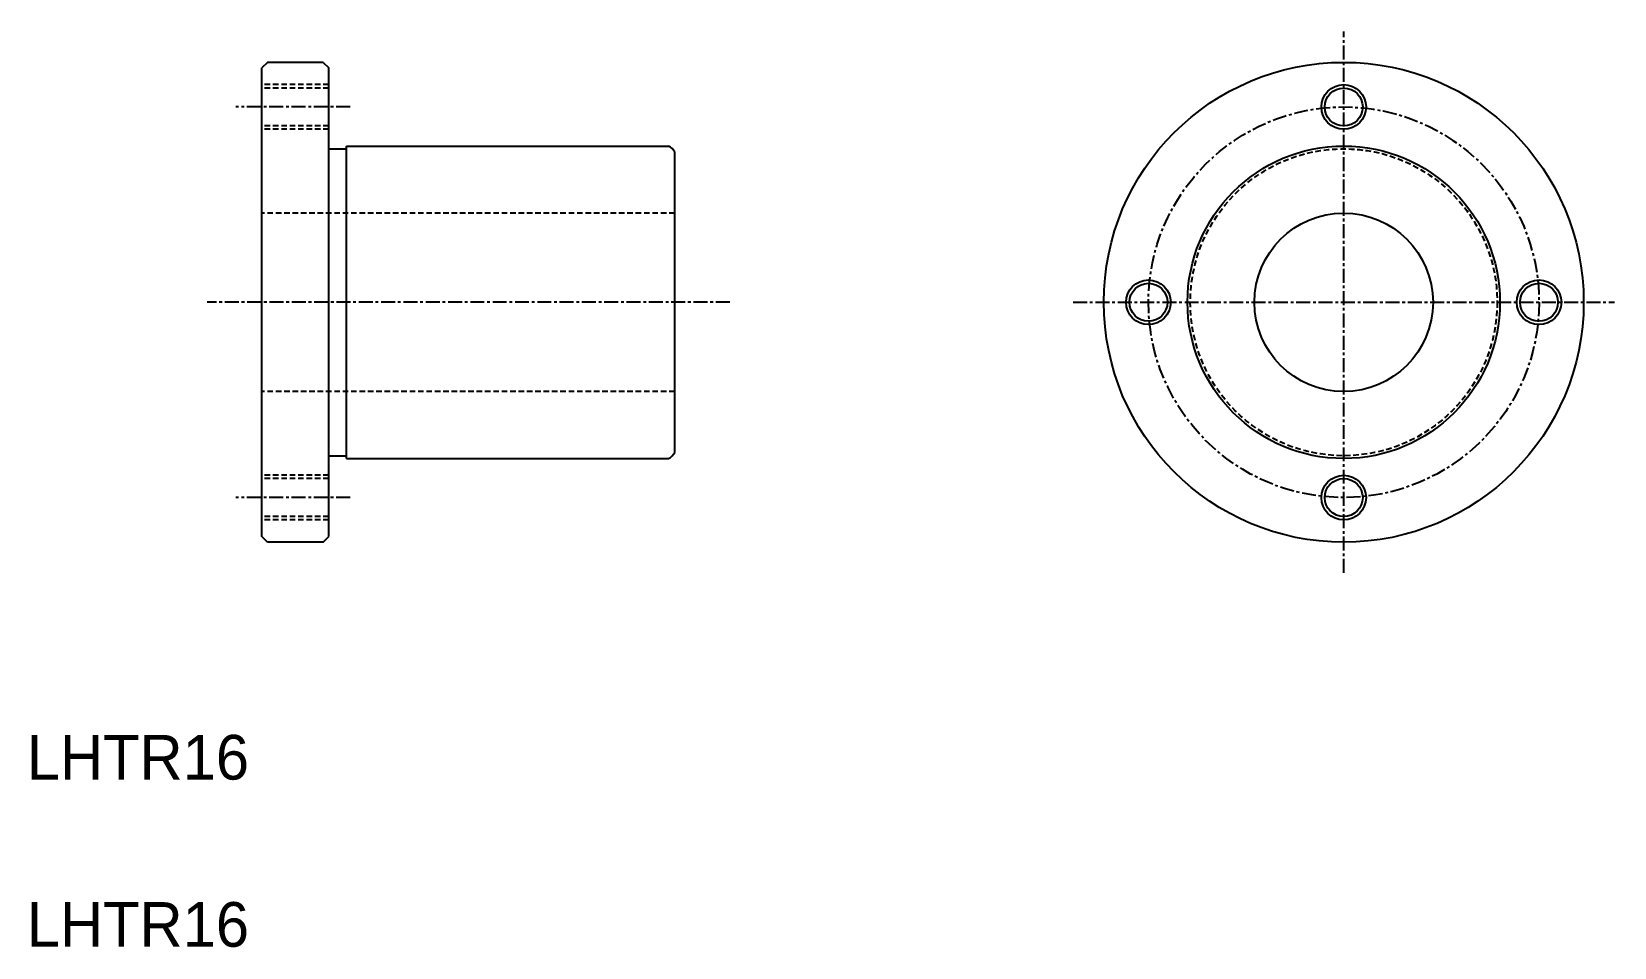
# Model space of a CAD drawing. Extents: x 57 to 199, y 40 to 122.
import ezdxf

# ---------------------------------------------------------------- set-up
doc = ezdxf.new("R2010")
doc.units = 0
doc.linetypes.add('CENTER', pattern=[2, 1.25, -0.25, 0.25, -0.25])
doc.linetypes.add('DASHED', pattern=[0.75, 0.5, -0.25])
doc.layers.get('0').update_dxf_attribs({"linetype": 'CONTINUOUS'})
doc.layers.add('CENTER', color=1, linetype='CENTER')

msp = doc.modelspace()

# ---------------------------------------------------------------- linework, layer by layer
at = {"color": 7, "linetype": 'CONTINUOUS'}
for p, q in [((78.06, 118.87), (77.56, 118.37)), ((77.56, 76.37), (77.56, 118.37)), ((83.06, 118.87), (78.06, 118.87)), ((83.06, 118.87), (83.56, 118.37)), ((83.56, 76.37), (83.56, 118.37)), ((83.56, 111.12), (85.16, 111.12)), ((85.16, 111.37), (114.02, 111.37)), ((85.16, 83.37), (85.16, 111.37)), ((114.56, 83.91), (114.56, 110.83)), ((83.56, 83.62), (85.16, 83.62)), ((85.16, 83.37), (114.02, 83.37)), ((90.94, 83.37), (90.94, 83.37)), ((98.31, 83.37), (98.31, 83.37)), ((78.06, 75.87), (77.56, 76.37)), ((83.06, 75.87), (78.06, 75.87)), ((83.06, 75.87), (83.56, 76.37))]:
    msp.add_line(p, q, dxfattribs=at)
at = {"color": 3, "linetype": 'DASHED'}
for p, q in [((83.56, 116.87), (77.56, 116.87)), ((83.56, 116.57), (77.56, 116.57)), ((83.56, 113.17), (77.56, 113.17)), ((83.56, 112.87), (77.56, 112.87)), ((114.56, 105.37), (77.56, 105.37)), ((114.56, 89.37), (77.56, 89.37)), ((83.56, 81.87), (77.56, 81.87)), ((83.56, 81.57), (77.56, 81.57)), ((83.56, 78.17), (77.56, 78.17)), ((83.56, 77.87), (77.56, 77.87))]:
    msp.add_line(p, q, dxfattribs=at)
at = {"color": 7, "linetype": 'CONTINUOUS'}
for centre, radius in [((174.51, 97.37), 21.5), ((174.51, 114.87), 1.7), ((174.51, 97.37), 14), ((174.51, 97.37), 8), ((157.01, 97.37), 1.7), ((192.01, 97.37), 1.7), ((174.51, 79.87), 1.7)]:
    msp.add_circle(centre, radius, dxfattribs=at)
at = {"color": 3, "linetype": 'CONTINUOUS'}
for centre in [(174.51, 114.87), (157.01, 97.37), (192.01, 97.37), (174.51, 79.87)]:
    msp.add_circle(centre, 2, dxfattribs=at)
at = {"color": 3, "linetype": 'DASHED'}
msp.add_circle((174.51, 97.37), 13.75, dxfattribs=at)
at = {"color": 7, "linetype": 'CONTINUOUS'}
for centre, start, end in [((113.41, 110.22), 27.7958, 62.2042), ((113.41, 84.52), 297.7958, 332.2042)]:
    msp.add_arc(centre, 1.3, start, end, dxfattribs=at)
at = {"layer": 'CENTER', "color": 1, "linetype": 'CENTER'}
for p, q in [((174.51, 73.12), (174.51, 121.62)), ((85.48, 114.87), (75.22, 114.87)), ((119.5, 97.37), (72.66, 97.37)), ((150.26, 97.37), (198.76, 97.37)), ((85.48, 79.87), (75.22, 79.87))]:
    msp.add_line(p, q, dxfattribs=at)
msp.add_circle((174.51, 97.37), 17.5, dxfattribs=at)

# ---------------------------------------------------------------- texts
at = {"color": 7, "linetype": 'CONTINUOUS'}
for p in [(56.5, 54.6), (56.5, 39.62)]:
    msp.add_text('LHTR16', height=4, dxfattribs=at).set_placement(p)

doc.saveas('drawing.dxf')
